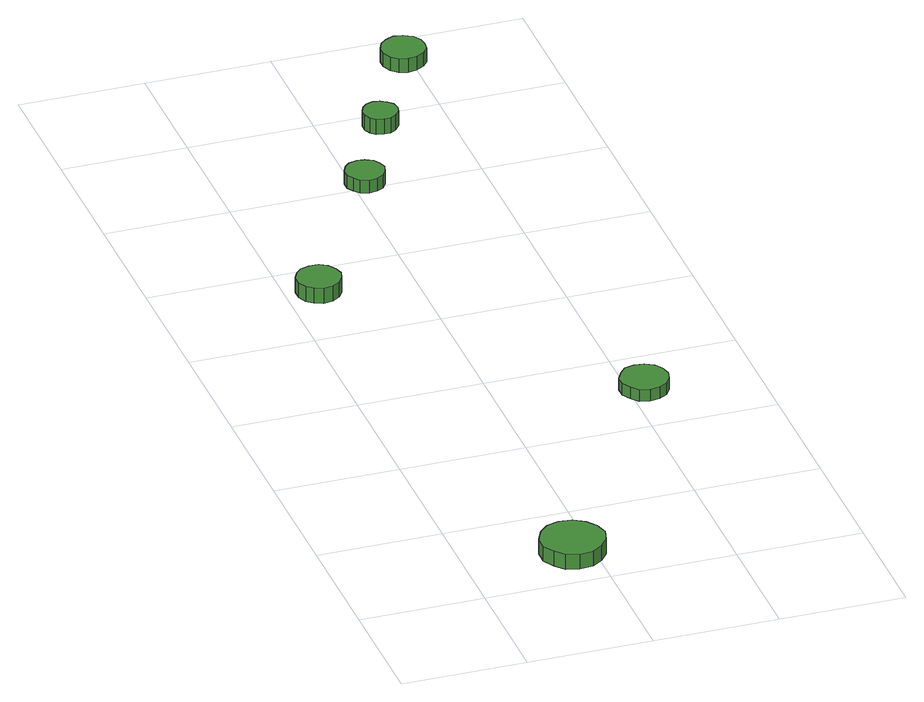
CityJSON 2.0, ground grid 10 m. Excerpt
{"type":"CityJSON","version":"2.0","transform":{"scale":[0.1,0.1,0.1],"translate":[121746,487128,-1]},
"CityObjects":{
"tree1":{"type":"SolitaryVegetationObject","attributes":{"function":"something"},"geometry":[{"type":"MultiSurface","lod":"1","boundaries":[[[0,1,2,3,4,5,6,7,8,9,10,11,12,13,14]],[[15,16,17,18,19,20,21,22,23,24,25,26,27,28,29]],[[0,29,28,1]],[[1,28,27,2]],[[2,27,26,3]],[[3,26,25,4]],[[4,25,24,5]],[[5,24,23,6]],[[6,23,22,7]],[[7,22,21,8]],[[8,21,20,9]],[[9,20,19,10]],[[10,19,18,11]],[[11,18,17,12]],[[12,17,16,13]],[[13,16,15,14]],[[14,15,29,0]]]}]},
"tree2":{"type":"SolitaryVegetationObject","attributes":{"function":"something"},"geometry":[{"type":"MultiSurface","lod":"1","boundaries":[[[30,31,32,33,34,35,36,37,38,39,40,41,42,43,44]],[[45,46,47,48,49,50,51,52,53,54,55,56,57,58,59]],[[30,59,58,31]],[[31,58,57,32]],[[32,57,56,33]],[[33,56,55,34]],[[34,55,54,35]],[[35,54,53,36]],[[36,53,52,37]],[[37,52,51,38]],[[38,51,50,39]],[[39,50,49,40]],[[40,49,48,41]],[[41,48,47,42]],[[42,47,46,43]],[[43,46,45,44]],[[44,45,59,30]]]}]},
"tree3":{"type":"SolitaryVegetationObject","attributes":{"function":"something"},"geometry":[{"type":"MultiSurface","lod":"1","boundaries":[[[60,61,62,63,64,65,66,67,68,69,70,71,72,73,74]],[[75,76,77,78,79,80,81,82,83,84,85,86,87,88,89]],[[60,89,88,61]],[[61,88,87,62]],[[62,87,86,63]],[[63,86,85,64]],[[64,85,84,65]],[[65,84,83,66]],[[66,83,82,67]],[[67,82,81,68]],[[68,81,80,69]],[[69,80,79,70]],[[70,79,78,71]],[[71,78,77,72]],[[72,77,76,73]],[[73,76,75,74]],[[74,75,89,60]]]}]},
"tree4":{"type":"SolitaryVegetationObject","attributes":{"function":"something"},"geometry":[{"type":"MultiSurface","lod":"1","boundaries":[[[90,91,92,93,94,95,96,97,98,99,100,101,102,103,104]],[[105,106,107,108,109,110,111,112,113,114,115,116,117,118,119]],[[90,119,118,91]],[[91,118,117,92]],[[92,117,116,93]],[[93,116,115,94]],[[94,115,114,95]],[[95,114,113,96]],[[96,113,112,97]],[[97,112,111,98]],[[98,111,110,99]],[[99,110,109,100]],[[100,109,108,101]],[[101,108,107,102]],[[102,107,106,103]],[[103,106,105,104]],[[104,105,119,90]]]}]},
"tree5":{"type":"SolitaryVegetationObject","attributes":{"function":"something"},"geometry":[{"type":"MultiSurface","lod":"1","boundaries":[[[120,121,122,123,124,125,126,127,128,129,130,131,132,133,134]],[[135,136,137,138,139,140,141,142,143,144,145,146,147,148,149]],[[120,149,148,121]],[[121,148,147,122]],[[122,147,146,123]],[[123,146,145,124]],[[124,145,144,125]],[[125,144,143,126]],[[126,143,142,127]],[[127,142,141,128]],[[128,141,140,129]],[[129,140,139,130]],[[130,139,138,131]],[[131,138,137,132]],[[132,137,136,133]],[[133,136,135,134]],[[134,135,149,120]]]}]},
"tree6":{"type":"SolitaryVegetationObject","attributes":{"function":"something"},"geometry":[{"type":"MultiSurface","lod":"1","boundaries":[[[150,151,152,153,154,155,156,157,158,159,160,161,162,163,164]],[[165,166,167,168,169,170,171,172,173,174,175,176,177,178,179]],[[150,179,178,151]],[[151,178,177,152]],[[152,177,176,153]],[[153,176,175,154]],[[154,175,174,155]],[[155,174,173,156]],[[156,173,172,157]],[[157,172,171,158]],[[158,171,170,159]],[[159,170,169,160]],[[160,169,168,161]],[[161,168,167,162]],[[162,167,166,163]],[[163,166,165,164]],[[164,165,179,150]]]}]}
},
"vertices":[
[107,34,24],[104,44,24],[98,52,24],[89,58,24],[78,59,24],[68,56,24],[61,49,24],[56,39,24],[56,28,24],[61,19,24],[68,11,24],[78,8,24],[89,9,24],[98,15,24],[104,23,24],[104,23,11],[98,15,11],[89,9,11],[78,8,11],[68,11,11],[61,19,11],[56,28,11],[56,39,11],[61,49,11],[68,56,11],[78,59,11],[89,58,11],[98,52,11],[104,44,11],[107,34,11],
[44,468,18],[42,475,18],[38,481,18],[32,485,18],[24,485,18],[17,483,18],[12,478,18],[9,472,18],[9,464,18],[12,457,18],[17,453,18],[24,450,18],[32,451,18],[38,455,18],[42,461,18],[42,461,5],[38,455,5],[32,451,5],[24,450,5],[17,453,5],[12,457,5],[9,464,5],[9,472,5],[12,478,5],[17,483,5],[24,485,5],[32,485,5],[38,481,5],[42,475,5],[44,468,5],
[231,253,16],[229,261,16],[225,267,16],[218,271,16],[210,272,16],[202,270,16],[197,264,16],[193,257,16],[193,249,16],[197,242,16],[202,236,16],[210,234,16],[218,235,16],[225,239,16],[229,245,16],[229,245,6],[225,239,6],[218,235,6],[210,234,6],[202,236,6],[197,242,6],[193,249,6],[193,257,6],[197,264,6],[202,270,6],[210,272,6],[218,271,6],[225,267,6],[229,261,6],[231,253,6],
[126,609,16],[124,615,16],[121,620,16],[115,623,16],[109,624,16],[102,622,16],[98,618,16],[95,612,16],[95,605,16],[98,600,16],[102,595,16],[109,593,16],[115,594,16],[121,597,16],[124,602,16],[124,602,5],[121,597,5],[115,594,5],[109,593,5],[102,595,5],[98,600,5],[95,605,5],[95,612,5],[98,618,5],[102,622,5],[109,624,5],[115,623,5],[121,620,5],[124,615,5],[126,609,5],
[162,685,18],[161,691,18],[157,695,18],[152,698,18],[147,699,18],[141,697,18],[137,693,18],[135,688,18],[135,682,18],[137,677,18],[141,673,18],[147,672,18],[152,672,18],[157,675,18],[161,680,18],[161,680,5],[157,675,5],[152,672,5],[147,672,5],[141,673,5],[137,677,5],[135,682,5],[135,688,5],[137,693,5],[141,697,5],[147,699,5],[152,698,5],[157,695,5],[161,691,5],[162,685,5],
[212,769,17],[211,776,17],[207,782,17],[200,786,17],[193,787,17],[186,784,17],[181,780,17],[178,773,17],[178,766,17],[181,759,17],[186,754,17],[193,752,17],[200,753,17],[207,757,17],[211,762,17],[211,762,5],[207,757,5],[200,753,5],[193,752,5],[186,754,5],[181,759,5],[178,766,5],[178,773,5],[181,780,5],[186,784,5],[193,787,5],[200,786,5],[207,782,5],[211,776,5],[212,769,5]
]}
